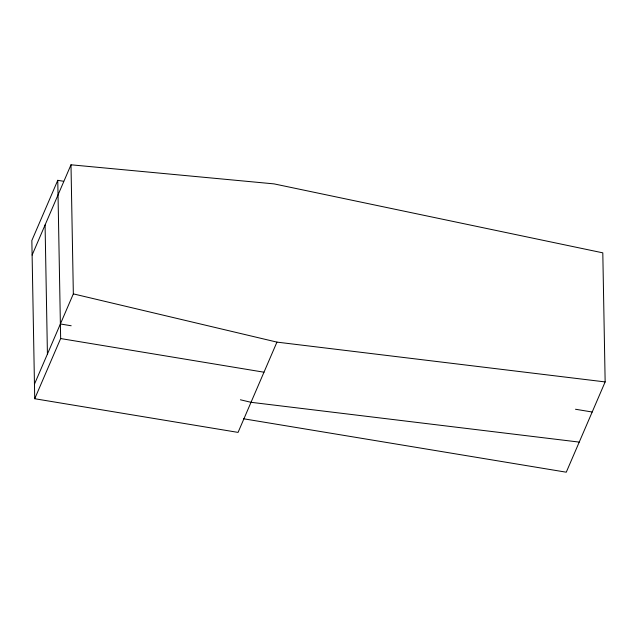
<?xml version="1.0" encoding="UTF-8"?>
<svg xmlns="http://www.w3.org/2000/svg" width="637" height="637" viewBox="0 0 637 637"><rect width="100%" height="100%" fill="white"/><g stroke="black" fill="none" stroke-linecap="round" stroke-linejoin="round"><path stroke-width="0.96" d="M63.636 181.29L57.768 180.319L31.85 240.507L34.724 398.73L238.063 432.396L276.944 342.117L605.15 381.921L602.801 252.841L274.069 183.886L70.994 164.8L32.113 255.079M34.462 384.159L73.343 293.88L70.994 164.8M34.724 398.73L60.65 338.55L57.768 180.319M605.15 381.921L566.269 472.2L243.453 418.756M579.232 442.102L251.026 402.305L240.412 399.789M60.38 323.97L71.177 325.762M575.506 409.249L592.187 412.012M60.65 338.55L263.989 372.207M73.343 293.88L276.944 342.117M45.076 224.988L47.425 354.068"/></g></svg>
